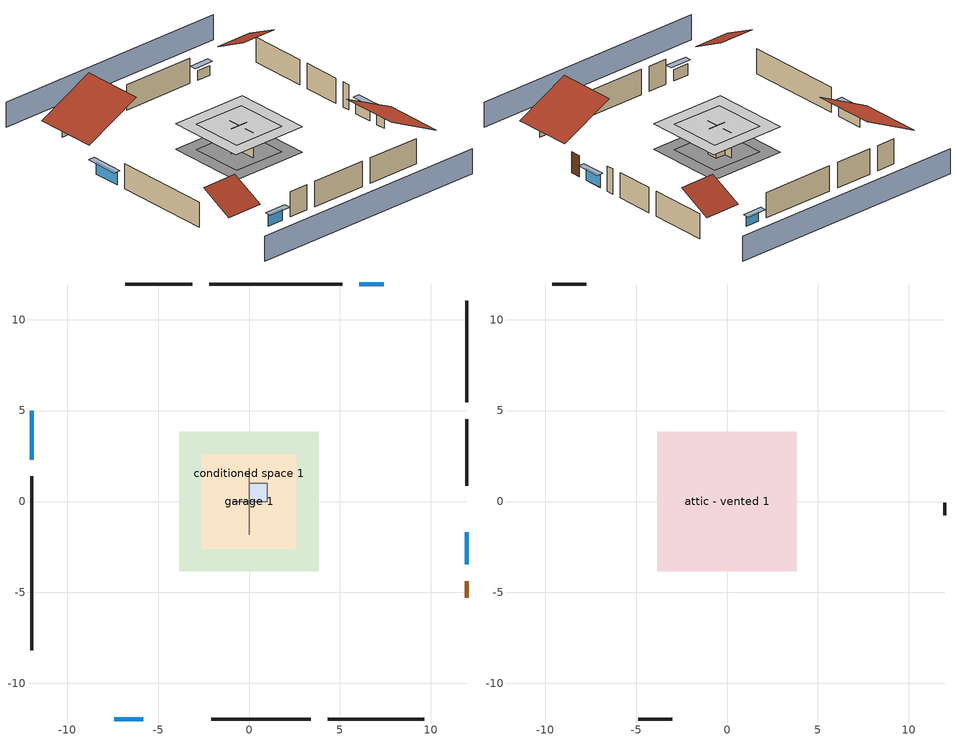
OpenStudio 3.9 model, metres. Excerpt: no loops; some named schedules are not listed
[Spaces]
garage 1
 floor foundation (Slab1 construction): -2.59,-2.59 -2.59,2.59 2.59,2.59 2.59,-2.59 z0
 wall outside (Wall1 construction): 5.14,11.96 -2.18,11.96 z0:2.44
 wall outside (Wall2 construction): 11.96,0.87 11.96,4.52 z0:2.44
 wall outside (Wall12 construction): -2.08,-11.96 3.4,-11.96 z0:2.44
 wall to conditioned space 1 (Wall5 construction Reversed): 0,1.83 0,-1.83 z0:2.44
 wall to conditioned space 1 (Wall6 construction Reversed): -0.91,0 0.91,0 z0:2.44
conditioned space 1
 floor foundation (Slab2 construction): -3.84,-3.84 -3.84,3.84 3.84,3.84 3.84,-3.84 z0
 wall outside (Wall3 construction): -11.96,1.38 -11.96,-8.19 z0:2.44
 wall outside (Wall4 construction): -3.11,11.96 -6.81,11.96 z0:2.44
 wall outside (Wall7 construction): 11.96,5.45 11.96,11.03 z0:2.44
 wall outside (Wall8 construction): 4.33,-11.96 9.64,-11.96 z0:2.44
 wall outside (AdiabaticWallConstruction): -11.96,4.98 -11.96,2.3 / 11.96,-3.45 11.96,-1.68 z0:1.19; 7.42,11.96 6.06,11.96 z0:0.92; -7.42,-11.96 -5.81,-11.96 z0:1.1
 wall outside (AdiabaticWallConstruction 1): 11.96,-5.3 11.96,-4.38 z0:2.03
 window (WindowConstruction): -11.96,4.98 -11.96,2.31 z0:1.19
 window (WindowConstruction 1): 7.42,11.96 6.06,11.96 z0:0.91
 window (WindowConstruction 2): 11.96,-3.45 11.96,-1.68 z0:1.19
 window (WindowConstruction 3): -7.42,-11.96 -5.81,-11.96 z0:1.1
 door (Door): 11.96,-5.3 11.96,-4.38 z0:2.03
furnace airloop ret air space
 floor adiabatic (AdiabaticConst): 0,0 0,1 1,1 1,0 z0
 wall adiabatic (AdiabaticConst): 0,1 0,0 1,0 1,1 0,1 z0:1
 ceiling adiabatic (AdiabaticConst): 1,0 1,1 0,1 0,0 z1
attic - vented 1
 floor to garage 1 (Floor1 construction): -2.59,-2.59 -2.59,2.59 2.59,2.59 2.59,-2.59 z2.44
 floor to conditioned space 1 (Floor2 construction Reversed): -3.84,-3.84 -3.84,3.84 3.84,3.84 3.84,-3.84 z2.44
 wall outside (Wall9 construction): -7.74,11.96 -9.6,11.96 z0:2.44
 wall outside (Wall10 construction): -4.88,-11.96 -3.01,-11.96 z0:2.44
 wall outside (Wall11 construction): 11.96,-0.75 11.96,-0.06 z0:2.44
 roof outside (Roof1 construction): -11.96,5.91,2.44 -6.55,5.91,5.15 -6.55,11.96,5.15 -11.96,11.96,2.44
 roof outside (Roof2 construction): 8.34,11.96,2.44 8.34,8.73,4.06 11.96,8.73,4.06 11.96,11.96,2.44
 roof outside (Roof3 construction): -8.34,-11.96,2.44 -8.34,-8.73,4.06 -11.96,-8.73,4.06 -11.96,-11.96,2.44
 roof outside (Roof4 construction): 11.96,-6.22,2.44 6.83,-6.22,5 6.83,-11.96,5 11.96,-11.96,2.44
shading: -11.96,-16.53 11.96,-16.53 / 11.96,16.53 -11.96,16.53 z0:2.44; -11.96,2 -11.96,5.28 -12.57,5.28 -12.57,2 z1.49; 5.76,11.96 7.72,11.96 7.72,12.57 5.76,12.57 z1.22; 11.96,-1.37 11.96,-3.76 12.57,-3.76 12.57,-1.37 z1.49; -5.5,-11.96 -7.72,-11.96 -7.72,-12.57 -5.5,-12.57 z1.4
[Site]
Portland Intl Arpt_OR: Latitude {deg}=45.59; Longitude {deg}=-122.6; Time Zone {hr}=-8; Elevation {m}=33; Terrain=Suburbs; Keep Site Location Information=Yes
[Site:GroundTemperature:Shallow]
10.2558, 8.96328, 8.85977, 9.47314, 11.9355, 14.3863, 16.5111, 17.8571, 17.9714, 16.8767, 14.8061, 12.4304
[Site:WaterMainsTemperature]
Calculation Method=Schedule; Temperature Schedule=mains temperature schedule
[Building]
Building 1
[Material] Roughness=Rough
Name | Thickness {m} | Conductivity {W/m-K} | Density {kg/m3} | Specific Heat {J/kg-K} | Thermal Absorptance | Solar Absorptance | Visible Absorptance
asphalt or fiberglass shingles | 0.00635 | 0.162714 | 1121.4 | 1465.45 | 0.9 | 0.85 | 0.85
roof rigid ins | 0.00281632 | 0.029427 | 32.04 | 1214.23 | 0.9 | 0.7 | 0.7
osb sheathing 0.5 in. | 0.0127 | 0.115458 | 512.64 | 1214.23 | 0.9 | 0.6 | 0.6
wood siding | 0.0254 | 0.102417 | 544.68 | 1172.36 | 0.9 | 0.85 | 0.85
osb sheathing 0.5 in. 1 | 0.0127 | 0.115458 | 512.64 | 1214.23 | 0.9 | 0.7 | 0.7
wall stud and cavity | 0.1397 | 0.727959 | 139.0536 | 1170.24 | 0.9 | 0.6 | 0.6
wall stud and cavity 1 | 0.1397 | 0.550994 | 139.0536 | 1170.24 | 0.9 | 0.7 | 0.7
gypsum board | 0.0127 | 0.160291 | 801 | 837.4 | 0.9 | 0.6 | 0.6
osb sheathing 0.5 in. 2; osb sheathing 0.5 in. 3 | 0.0127 | 0.115458 | 512.64 | 1214.23
wall stud and cavity 2 | 0.1397 | 0.335416 | 139.0536 | 1170.24 | 0.9 | 0.7 | 0.7
ceiling stud and cavity | 0.1397 | 1.39189 | 65.682 | 1177.47 | 0.9 | 0.7 | 0.7
ceiling loosefill ins | 0.0846667 | 0.0480833 | 16.02 | 1046.75 | 0.9 | 0.7 | 0.7
ceiling stud and cavity 1 | 0.1397 | 0.302811 | 65.682 | 1177.47 | 0.9 | 0.7 | 0.7
concrete 4.0 in. | 0.1016 | 1.803125 | 2242.8 | 837.4 | 0.9 | 0.7 | 0.7
floor covering | 0.0127 | 0.0450781 | 54.468 | 1339.84 | 0.9 | 0.9 | 0.9
wood siding 1; wood siding 2 | 0.0254 | 0.102417 | 544.68 | 1172.36
wall rigid ins | 0.512978 | 0.029427 | 32.04 | 1214.23 | 0.9 | 0.7 | 0.7
wall stud and cavity 3 | 0.0889 | 0.380278 | 52.3479 | 1209.89 | 0.9 | 0.7 | 0.7
door material | 0.04445 | 0.0612267 | 512.64 | 1214.23 | 0.9 | 0.7 | 0.7
wall stud and cavity 4 | 0.0889 | 0.391764 | 83.0341 | 1211.67 | 0.9 | 0.7 | 0.7
furniture material conditioned space 1; furniture material garage 1 | 0.1524 | 0.115458 | 640.8 | 1214.23 | 0.9 | 0.6 | 0.6
[Construction]
Roof1 construction; Roof2 construction; Roof3 construction; Roof4 construction: asphalt or fiberglass shingles, roof rigid ins, osb sheathing 0.5 in.
Wall1 construction; Wall2 construction: wood siding, osb sheathing 0.5 in. 1, wall stud and cavity
Wall3 construction; Wall4 construction: wood siding, osb sheathing 0.5 in. 1, wall stud and cavity 1, gypsum board
Wall5 construction Reversed: gypsum board, wall stud and cavity 2, osb sheathing 0.5 in. 2
Wall6 construction Reversed: gypsum board, wall stud and cavity 2, osb sheathing 0.5 in. 3
Wall7 construction; Wall8 construction: wood siding, osb sheathing 0.5 in. 3, wall stud and cavity 1, gypsum board
Wall9 construction; Wall10 construction; Wall11 construction; Wall12 construction: wood siding, osb sheathing 0.5 in. 3, wall stud and cavity
Floor1 construction: ceiling stud and cavity
Floor2 construction Reversed: gypsum board, ceiling stud and cavity 1, ceiling loosefill ins
Slab1 construction: concrete 4.0 in.
Slab2 construction: concrete 4.0 in., floor covering
WindowConstruction; WindowConstruction 1; WindowConstruction 2; WindowConstruction 3: WindowMaterial
AdiabaticWallConstruction: wood siding 1, wall rigid ins, wall stud and cavity 3, gypsum board
Door: door material
AdiabaticWallConstruction 1: wood siding 2, wall rigid ins, wall stud and cavity 3, gypsum board
PartitionWallConstruction: gypsum board, wall stud and cavity 4, gypsum board
furniture construction conditioned space 1: furniture material conditioned space 1
furniture construction garage 1: furniture material garage 1
AdiabaticConst: Adiabatic
[WindowMaterial:SimpleGlazingSystem]
WindowMaterial: U-Factor {W/m2-K}=2.15764; Solar Heat Gain Coefficient=0.44
[Material:NoMass]
Adiabatic: Roughness=Rough; Thermal Resistance {m2-K/W}=176.1
[ThermalZone] Multiplier=1; Use Ideal Air Loads=No
Name | Volume {m3} | Thermostat
conditioned space | 143.623 | conditioned space temperature setpoint
attic - vented | 59.0888
garage | 65.242
furnace airloop ret air zone | 1
[Sizing:Zone] Zone Cooling Design Supply Air Temperature Input Method=SupplyAirTemperature; Zone Cooling Design Supply Air Temperature {C}=14; Zone Cooling Design Supply Air Temperature Difference {deltaC}=11.11; Zone Heating Design Supply Air Temperature Input Method=SupplyAirTemperature; Zone Heating Design Supply Air Temperature {C}=40; Zone Heating Design Supply Air Temperature Difference {deltaC}=11.11; Zone Cooling Design Supply Air Humidity Ratio {kg-H2O/kg-air}=0.0085; Zone Heating Design Supply Air Humidity Ratio {kg-H2O/kg-air}=0.008; Cooling Design Air Flow Method=DesignDay; Heating Design Air Flow Method=DesignDay; Account for Dedicated Outdoor Air System=No; Dedicated Outdoor Air System Control Strategy=NeutralSupplyAir; Dedicated Outdoor Air Low Setpoint Temperature for Design {C}=autosize; Dedicated Outdoor Air High Setpoint Temperature for Design {C}=autosize; Zone Load Sizing Method=Sensible Load Only No Latent Load; Zone Latent Cooling Design Supply Air Humidity Ratio Input Method=HumidityRatioDifference; Zone Cooling Design Supply Air Humidity Ratio Difference {kgWater/kgDryAir}=0.005; Zone Latent Heating Design Supply Air Humidity Ratio Input Method=HumidityRatioDifference; Zone Humidification Design Supply Air Humidity Ratio Difference {kgWater/kgDryAir}=0.005; Sizing Option=Coincident
attic - vented; garage; furnace airloop ret air zone
[Space]
Name | Thermal Zone | Volume {m3}
conditioned space 1 | conditioned space | 143.623
attic - vented 1 | attic - vented | 59.0888
garage 1 | garage | 65.242
furnace airloop ret air space | furnace airloop ret air zone
[ThermostatSetpoint:DualSetpoint]
conditioned space temperature setpoint: Heating Setpoint Temperature Schedule=heating setpoint; Cooling Setpoint Temperature Schedule=cooling setpoint; Temperature Difference Between Cutout And Setpoint {deltaC}=0
[Foundation:Kiva] Wall Height Above Grade {m}=0.1016; Wall Depth Below Slab {m}=0.2032
Name | Initial Indoor Air Temperature {C}
Foundation Kiva 1 | 13.4258
Foundation Kiva 2 | 20.5556
[Foundation:Kiva:Settings]
Soil Conductivity {W/m-K}=1.3848; Soil Density {kg/m3}=1842.3; Soil Specific Heat {J/kg-K}=418.7; Ground Solar Absorptivity=0.9; Ground Thermal Absorptivity=0.9; Ground Surface Roughness {m}=0.03; Far-Field Width {m}=40; Deep-Ground Boundary Condition=ZeroFlux; Deep-Ground Depth {m}=40; Minimum Cell Dimension {m}=0.2; Maximum Cell Growth Coefficient=3; Simulation Timestep=Timestep
[SurfaceProperty:ExposedFoundationPerimeter] Exposed Perimeter Calculation Method=TotalExposedPerimeter
Name | Total Exposed Perimeter {m}
Slab1 | 16.4592
Slab2 | 28.31592
[SurfaceProperty:IncidentSolarMultiplier] Incident Solar Multiplier=1; Incident Solar Multiplier Schedule=trans schedule winter=0.85 summer=0.7
Window1; Window2; Window3; Window4
[InternalMass:Definition] Design Level Calculation Method=SurfaceArea
Name | Construction | Surface Area {m2}
partition wall mass | PartitionWallConstruction | 58.90053
furniture mass conditioned space 1 | furniture construction conditioned space 1 | 23.56021
furniture mass garage 1 | furniture construction garage 1 | 2.67561
[InternalMass] Multiplier=1
Name | Internal Mass Definition | Space or SpaceType
partition wall mass | partition wall mass | conditioned space 1
furniture mass conditioned space 1 | furniture mass conditioned space 1 | conditioned space 1
furniture mass garage 1 | furniture mass garage 1 | garage 1
[EnergyManagementSystem:Sensor]
Name | Output Variable or Output Meter Index Key | Output Variable or Output Meter
water_heater_T_set | water heater setpoint | Schedule Value
fridge_tin_s_1 | garage | Zone Mean Air Temperature
out_pb_s |  | Site Outdoor Air Barometric Pressure
out_wt_s |  | Site Outdoor Air Humidity Ratio
site_vw_s |  | Site Wind Speed
cool_season | cooling season schedule | Schedule Value
furnace_airloop_AH_MFR_s | Node 15 | System Node Mass Flow Rate
furnace_airloop_AH_VFR_s | Node 15 | System Node Current Density Volume Flow Rate
furnace_airloop_AH_Tout_s | Node 15 | System Node Temperature
furnace_airloop_AH_Wout_s | Node 15 | System Node Humidity Ratio
furnace_airloop_RA_T_s | Node 18 | System Node Temperature
furnace_airloop_Ra_W_s | Node 18 | System Node Humidity Ratio
furnace_airloop_0_DZ_T_s | attic - vented | Zone Air Temperature
furnace_airloop_0_DZ_W_s | attic - vented | Zone Mean Air Humidity Ratio
natural_vent_s | natural vent schedule | Schedule Value
htg_sp_s | heating setpoint | Schedule Value
clg_sp_s | cooling setpoint | Schedule Value
mech_vent_range_fan_0_sch_s | mech vent range fan 0 schedule | Schedule Value
mech_vent_bath_fan_0_sch_s | mech vent bath fan 0 schedule | Schedule Value
htg_load_cond |  | Heating:EnergyTransfer:Zone:CONDITIONED SPACE
clg_load_cond |  | Cooling:EnergyTransfer:Zone:CONDITIONED SPACE
htg_load_duct |  | Heating:EnergyTransfer:Zone:FURNACE AIRLOOP RET AIR ZONE
clg_load_duct |  | Cooling:EnergyTransfer:Zone:FURNACE AIRLOOP RET AIR ZONE
s_conv | Floor2 | Surface Inside Face Convection Heat Gain Energy
s_ig | Floor2 | Surface Inside Face Internal Gains Radiation Heat Gain Energy
s_sol | Floor2 | Surface Inside Face Solar Radiation Heat Gain Energy
s_lgt | Floor2 | Surface Inside Face Lights Radiation Heat Gain Energy
s_surf | Floor2 | Surface Inside Face Net Surface Thermal Radiation Heat Gain Energy
s_conv_1 | Slab2 | Surface Inside Face Convection Heat Gain Energy
s_ig_1 | Slab2 | Surface Inside Face Internal Gains Radiation Heat Gain Energy
s_sol_1 | Slab2 | Surface Inside Face Solar Radiation Heat Gain Energy
s_lgt_1 | Slab2 | Surface Inside Face Lights Radiation Heat Gain Energy
s_surf_1 | Slab2 | Surface Inside Face Net Surface Thermal Radiation Heat Gain Energy
ss_sol | Door1 | Surface Inside Face Solar Radiation Heat Gain Energy
ss_lgt | Door1 | Surface Inside Face Lights Radiation Heat Gain Energy
ss_conv | Door1 | Surface Inside Face Convection Heat Gain Energy
ss_ig | Door1 | Surface Inside Face Internal Gains Radiation Heat Gain Energy
ss_surf | Door1 | Surface Inside Face Net Surface Thermal Radiation Heat Gain Energy
ss_conv_1 | Window1 | Surface Inside Face Convection Heat Gain Energy
ss_ig_1 | Window1 | Surface Inside Face Internal Gains Radiation Heat Gain Energy
ss_surf_1 | Window1 | Surface Inside Face Net Surface Thermal Radiation Heat Gain Energy
ss_trans_in | Window1 | Surface Window Transmitted Solar Radiation Rate
ss_back_out | Window1 | Surface Window Shortwave from Zone Back Out Window Heat Transfer Rate
ss_trans_out | Window1 | Surface Inside Face Initial Transmitted Diffuse Transmitted Out Window Solar Radiation Rate
ss_conv_2 | Window2 | Surface Inside Face Convection Heat Gain Energy
ss_ig_2 | Window2 | Surface Inside Face Internal Gains Radiation Heat Gain Energy
ss_surf_2 | Window2 | Surface Inside Face Net Surface Thermal Radiation Heat Gain Energy
ss_trans_in_1 | Window2 | Surface Window Transmitted Solar Radiation Rate
ss_back_out_1 | Window2 | Surface Window Shortwave from Zone Back Out Window Heat Transfer Rate
ss_trans_out_1 | Window2 | Surface Inside Face Initial Transmitted Diffuse Transmitted Out Window Solar Radiation Rate
ss_conv_3 | Window3 | Surface Inside Face Convection Heat Gain Energy
ss_ig_3 | Window3 | Surface Inside Face Internal Gains Radiation Heat Gain Energy
ss_surf_3 | Window3 | Surface Inside Face Net Surface Thermal Radiation Heat Gain Energy
ss_trans_in_2 | Window3 | Surface Window Transmitted Solar Radiation Rate
ss_back_out_2 | Window3 | Surface Window Shortwave from Zone Back Out Window Heat Transfer Rate
ss_trans_out_2 | Window3 | Surface Inside Face Initial Transmitted Diffuse Transmitted Out Window Solar Radiation Rate
ss_conv_4 | Window4 | Surface Inside Face Convection Heat Gain Energy
ss_ig_4 | Window4 | Surface Inside Face Internal Gains Radiation Heat Gain Energy
ss_surf_4 | Window4 | Surface Inside Face Net Surface Thermal Radiation Heat Gain Energy
ss_trans_in_3 | Window4 | Surface Window Transmitted Solar Radiation Rate
ss_back_out_3 | Window4 | Surface Window Shortwave from Zone Back Out Window Heat Transfer Rate
ss_trans_out_3 | Window4 | Surface Inside Face Initial Transmitted Diffuse Transmitted Out Window Solar Radiation Rate
s_conv_2 | Wall3 | Surface Inside Face Convection Heat Gain Energy
s_ig_2 | Wall3 | Surface Inside Face Internal Gains Radiation Heat Gain Energy
s_sol_2 | Wall3 | Surface Inside Face Solar Radiation Heat Gain Energy
s_lgt_2 | Wall3 | Surface Inside Face Lights Radiation Heat Gain Energy
s_surf_2 | Wall3 | Surface Inside Face Net Surface Thermal Radiation Heat Gain Energy
s_conv_3 | Wall4 | Surface Inside Face Convection Heat Gain Energy
s_ig_3 | Wall4 | Surface Inside Face Internal Gains Radiation Heat Gain Energy
s_sol_3 | Wall4 | Surface Inside Face Solar Radiation Heat Gain Energy
s_lgt_3 | Wall4 | Surface Inside Face Lights Radiation Heat Gain Energy
s_surf_3 | Wall4 | Surface Inside Face Net Surface Thermal Radiation Heat Gain Energy
s_conv_4 | Wall5 | Surface Inside Face Convection Heat Gain Energy
s_ig_4 | Wall5 | Surface Inside Face Internal Gains Radiation Heat Gain Energy
s_sol_4 | Wall5 | Surface Inside Face Solar Radiation Heat Gain Energy
s_lgt_4 | Wall5 | Surface Inside Face Lights Radiation Heat Gain Energy
s_surf_4 | Wall5 | Surface Inside Face Net Surface Thermal Radiation Heat Gain Energy
s_conv_5 | Wall6 | Surface Inside Face Convection Heat Gain Energy
s_ig_5 | Wall6 | Surface Inside Face Internal Gains Radiation Heat Gain Energy
s_sol_5 | Wall6 | Surface Inside Face Solar Radiation Heat Gain Energy
s_lgt_5 | Wall6 | Surface Inside Face Lights Radiation Heat Gain Energy
s_surf_5 | Wall6 | Surface Inside Face Net Surface Thermal Radiation Heat Gain Energy
s_conv_6 | Wall7 | Surface Inside Face Convection Heat Gain Energy
s_ig_6 | Wall7 | Surface Inside Face Internal Gains Radiation Heat Gain Energy
s_sol_6 | Wall7 | Surface Inside Face Solar Radiation Heat Gain Energy
s_lgt_6 | Wall7 | Surface Inside Face Lights Radiation Heat Gain Energy
s_surf_6 | Wall7 | Surface Inside Face Net Surface Thermal Radiation Heat Gain Energy
s_conv_7 | Wall8 | Surface Inside Face Convection Heat Gain Energy
s_ig_7 | Wall8 | Surface Inside Face Internal Gains Radiation Heat Gain Energy
s_sol_7 | Wall8 | Surface Inside Face Solar Radiation Heat Gain Energy
s_lgt_7 | Wall8 | Surface Inside Face Lights Radiation Heat Gain Energy
s_surf_7 | Wall8 | Surface Inside Face Net Surface Thermal Radiation Heat Gain Energy
im_conv | furniture mass conditioned space 1 | Surface Inside Face Convection Heat Gain Energy
im_ig | furniture mass conditioned space 1 | Surface Inside Face Internal Gains Radiation Heat Gain Energy
im_sol | furniture mass conditioned space 1 | Surface Inside Face Solar Radiation Heat Gain Energy
im_lgt | furniture mass conditioned space 1 | Surface Inside Face Lights Radiation Heat Gain Energy
im_surf | furniture mass conditioned space 1 | Surface Inside Face Net Surface Thermal Radiation Heat Gain Energy
im_conv_1 | partition wall mass | Surface Inside Face Convection Heat Gain Energy
im_ig_1 | partition wall mass | Surface Inside Face Internal Gains Radiation Heat Gain Energy
im_sol_1 | partition wall mass | Surface Inside Face Solar Radiation Heat Gain Energy
im_lgt_1 | partition wall mass | Surface Inside Face Lights Radiation Heat Gain Energy
im_surf_1 | partition wall mass | Surface Inside Face Net Surface Thermal Radiation Heat Gain Energy
airflow_gain | infil flow | Infiltration Sensible Heat Gain Energy
airflow_loss | infil flow | Infiltration Sensible Heat Loss Energy
airflow_gain_1 | natural vent flow | Infiltration Sensible Heat Gain Energy
[OtherEquipment:Definition] Design Level Calculation Method=EquipmentLevel
Name | Design Level {W} | Fraction Latent | Fraction Radiant | Fraction Lost
water heater sens; furnace airloop_0 SupSensLkToCond; furnace airloop_0 SupCondToLv; furnace airloop_0 RetCondToRP; furnace airloop_0 RetSensLkToRP; furnace airloop_0 SupCondToDZ; furnace airloop_0 RetCondToDZ; furnace airloop_0 SupSensLkToDZ; mech vent house fan sensible load | 0 | 0 | 0 | 0
water heater lat; furnace airloop_0 SupLatLkToCond; furnace airloop_0 RetLatLkToRP; furnace airloop_0 SupLatLkToDZ; mech vent house fan latent load | 0 | 1 | 0 | 0
water heater energy adjustment1 | 0.01 | 0 | 0 | 1
cooking range 2 | 2697.48 | 0.16 | 0.384 | 0.2
general water use sensible | -134.491 | 0 | 0.6 | 0
general water use latent | 136.464 | 1 | 0 | 0
[OtherEquipment]
Name | Other Equipment Definition | Space or SpaceType | Schedule | Fuel Type
water heater sens | water heater sens | conditioned space 1 | Always On Discrete
water heater lat | water heater lat | conditioned space 1 | Always On Discrete
water heater energy adjustment1 | water heater energy adjustment1 | conditioned space 1 | Always On Discrete | Electricity
cooking range 1 | cooking range 2 | conditioned space 1 | cooking_range | Propane
general water use sensible | general water use sensible | conditioned space 1 | general water use schedule
general water use latent | general water use latent | conditioned space 1 | general water use schedule
furnace airloop_0 SupSensLkToCond | furnace airloop_0 SupSensLkToCond | conditioned space 1 | Always On Discrete
furnace airloop_0 SupLatLkToCond | furnace airloop_0 SupLatLkToCond | conditioned space 1 | Always On Discrete
furnace airloop_0 SupCondToLv | furnace airloop_0 SupCondToLv | conditioned space 1 | Always On Discrete
furnace airloop_0 RetCondToRP | furnace airloop_0 RetCondToRP | furnace airloop ret air space | Always On Discrete
furnace airloop_0 RetSensLkToRP | furnace airloop_0 RetSensLkToRP | furnace airloop ret air space | Always On Discrete
furnace airloop_0 RetLatLkToRP | furnace airloop_0 RetLatLkToRP | furnace airloop ret air space | Always On Discrete
furnace airloop_0 SupCondToDZ | furnace airloop_0 SupCondToDZ | attic - vented 1 | Always On Discrete
furnace airloop_0 RetCondToDZ | furnace airloop_0 RetCondToDZ | attic - vented 1 | Always On Discrete
furnace airloop_0 SupSensLkToDZ | furnace airloop_0 SupSensLkToDZ | attic - vented 1 | Always On Discrete
furnace airloop_0 SupLatLkToDZ | furnace airloop_0 SupLatLkToDZ | attic - vented 1 | Always On Discrete
mech vent house fan sensible load | mech vent house fan sensible load | conditioned space 1 | Always On Discrete
mech vent house fan latent load | mech vent house fan latent load | conditioned space 1 | Always On Discrete
[ElectricEquipment:Definition] Design Level Calculation Method=EquipmentLevel
Name | Design Level {W} | Fraction Latent | Fraction Radiant | Fraction Lost
clothes washer | 190.418 | 0.03 | 0.162 | 0.7
fridge | 45.9075 | 0 | 0.6 | 0
fridge 2 | 90.9498 | 0 | 0.6 | 0
cooking range | 92.0419 | 0.16 | 0.384 | 0.2
misc tv | 1285.11 | 0 | 0.6 | 0
misc plug loads | 940.012 | 0.021 | 0.558 | 0.049
whole house fan; mech vent house fan | 0 | 0 | 0 | 1
mech vent house fan cfis | 0 | 0 | 0 | 0
mech vent range fan 0; mech vent bath fan 0 | 30 | 0 | 0 | 1
[ElectricEquipment]
Name | Electric Equipment Definition | Space or SpaceType | Schedule
clothes washer | clothes washer | conditioned space 1 | clothes_washer
fridge | fridge | conditioned space 1 | fridge schedule
fridge 1 | fridge 2 | garage 1 | fridge schedule 1
cooking range | cooking range | conditioned space 1 | cooking_range
misc tv | misc tv | conditioned space 1 | plug_loads_tv
misc plug loads | misc plug loads | conditioned space 1 | plug_loads_other
whole house fan | whole house fan | conditioned space 1 | Always On Discrete
mech vent house fan | mech vent house fan | conditioned space 1 | mech vent house fan schedule
mech vent house fan cfis | mech vent house fan cfis | conditioned space 1 | mech vent house fan cfis schedule
mech vent range fan 0 | mech vent range fan 0 | conditioned space 1 | mech vent range fan 0 schedule
mech vent bath fan 0 | mech vent bath fan 0 | conditioned space 1 | mech vent bath fan 0 schedule
[WaterUse:Equipment:Definition]
clothes washer: Peak Flow Rate {m3/s}=2.42025e-06
[Lights:Definition] Design Level Calculation Method=LightingLevel; Fraction Radiant=0.6; Fraction Visible=0.2; Return Air Fraction=0
Name | Lighting Level {W}
interior lighting | 505.669
garage lighting | 48.9792
[Lights] Fraction Replaceable=1
Name | Lights Definition | Space or SpaceType | Schedule
interior lighting | interior lighting | conditioned space 1 | lighting_interior
garage lighting | garage lighting | garage 1 | lighting_garage
[Exterior:Lights:Definition]
exterior lighting: Design Level {W}=30.309
[Exterior:Lights]
exterior lighting: Exterior Lights Definition=exterior lighting; Schedule=exterior lighting schedule
[People:Definition]
occupants: Number of People Calculation Method=People; Number of People {people}=7; Fraction Radiant=0.314171; Sensible Heat Fraction=0.56303; Carbon Dioxide Generation Rate {m3/s-W}=0; Enable ASHRAE 55 Comfort Warnings=No; Mean Radiant Temperature Calculation Type=EnclosureAveraged
[People]
occupants: People Definition=occupants; Space or SpaceType=conditioned space 1; Number of People Schedule=occupants; Activity Level Schedule=occupants activity schedule; Multiplier=1
[ZoneMixing] Schedule=Always On Continuous; Design Flow Rate Calculation Method=Flow/Zone; Design Flow Rate {m3/s}=0
Name | Zone or Space | Source Zone or Space
furnace airloop_0 ZoneMixDZToCond mix | conditioned space | attic - vented
furnace airloop_0 ZoneMixCondToDZ mix; whole house fan mix | attic - vented | conditioned space
[SpaceInfiltration:DesignFlowRate] Schedule=Always On Discrete; Design Flow Rate Calculation Method=Flow/Space; Design Flow Rate {m3/s}=0
Name | Space or SpaceType
natural vent flow; whole house fan flow; infil flow | conditioned space 1
attic_vented 1 duct leakage imbalance infil flow | attic - vented 1
[SpaceInfiltration:EffectiveLeakageArea] Schedule=Always On Discrete
Name | Space or SpaceType | Effective Air Leakage Area {cm2} | Stack Coefficient | Wind Coefficient
infil garage 1 | garage 1 | 203.878 | 0.000129147 | 4.38083e-05
infil attic - vented 1 | attic - vented 1 | 2854.93 | 0.000143909 | 3.32289e-05
